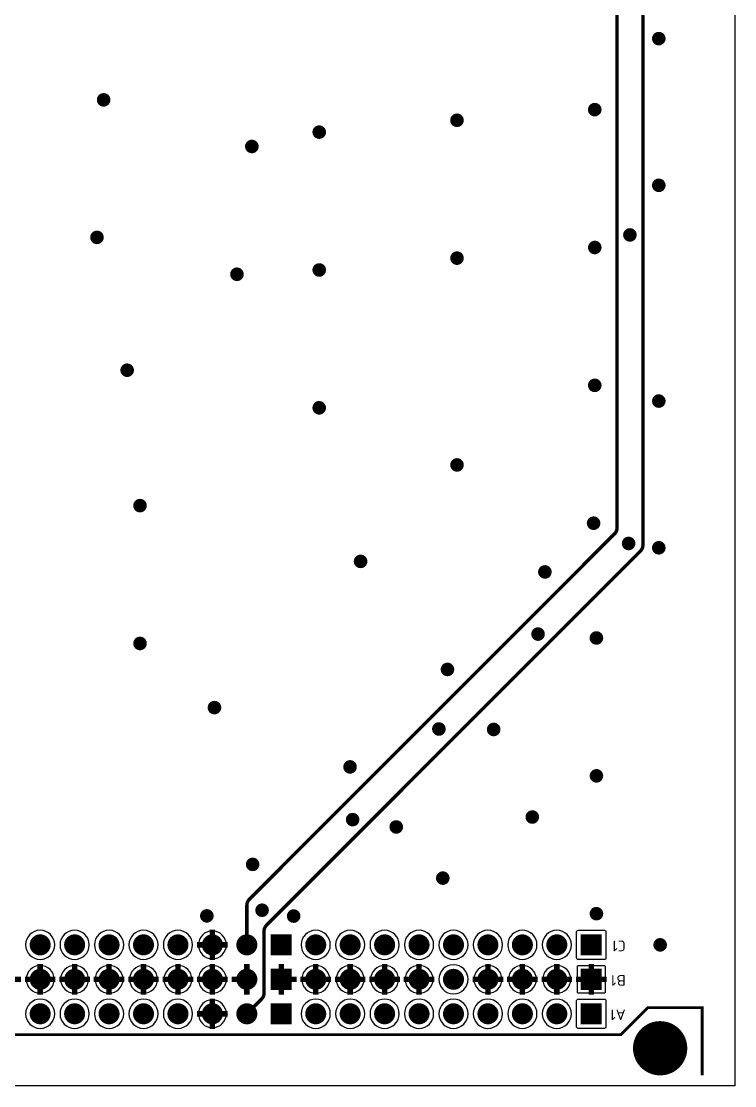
# Model space of a CAD drawing. Header units: millimetres. Extents: x 370 to 969, y -3056 to -2888.
# Drawn here: x 916.4 to 969, y -3056 to -2977.6 of the extents above; entities that cross this region are included whole.
import ezdxf

# ---------------------------------------------------------------- set-up
doc = ezdxf.new("R2010")
doc.units = ezdxf.units.MM
doc.layers.add('UPDATE', color=7, linetype='Continuous')
doc.styles.get("Standard").update_dxf_attribs({"font": 'txt.shx'})

msp = doc.modelspace()

# ---------------------------------------------------------------- linework, layer by layer
at = {"layer": 'UPDATE', "color": 9}
msp.add_lwpolyline([(969, -3056), (735.75, -3056), (735.75, -2896), (969, -2896)], close=True, dxfattribs=at)
at = {"layer": 'UPDATE', "color": 9, "const_width": 0.25}
for points in [[(933.02, -3050.7), (934.104, -3049.616, 0.198909), (934.29, -3049.167), (934.29, -3044.613, -0.198909), (934.476, -3044.164), (962.044, -3016.596, 0.198909), (962.23, -3016.147), (962.23, -2914.438, 0.198909), (962.044, -2913.989), (949.081, -2901.026, 0.198909), (948.632, -2900.84), (867.878, -2900.84, 0.198909), (867.429, -2901.026), (853.196, -2915.259, -0.198909), (852.747, -2915.445), (843.115, -2915.445)], [(933.02, -3045.62), (933.02, -3042.708, -0.198909), (933.206, -3042.259), (960.139, -3015.326, 0.198909), (960.325, -3014.877), (960.325, -2915.708, 0.198909), (960.139, -2915.259), (948.446, -2903.566, 0.198909), (947.997, -2903.38), (868.513, -2903.38, 0.198909), (868.064, -2903.566), (865.896, -2905.734, 0.198909), (865.71, -2906.183), (865.71, -2940.21)]]:
    msp.add_lwpolyline(points, format="xyb", dxfattribs=at)
at = {"layer": 'UPDATE', "color": 9, "const_width": 0.2}
for points in [[(963.8, -2978.832, 1), (963, -2978.832, 1)], [(922.858, -2983.345, 1), (922.058, -2983.345, 1)], [(959.078, -2984.065, 1), (958.278, -2984.065, 1)], [(948.918, -2984.85, 1), (948.118, -2984.85, 1)], [(938.758, -2985.722, 1), (937.958, -2985.722, 1)], [(933.79, -2986.781, 1), (932.99, -2986.781, 1)], [(963.8, -2989.644, 1), (963, -2989.644, 1)], [(922.367, -2993.481, 1), (921.567, -2993.481, 1)], [(961.67, -2993.3, 1), (960.87, -2993.3, 1)], [(959.078, -2994.225, 1), (958.278, -2994.225, 1)], [(948.918, -2995.01, 1), (948.118, -2995.01, 1)], [(932.69, -2996.198, 1), (931.89, -2996.198, 1)], [(938.758, -2995.882, 1), (937.958, -2995.882, 1)], [(924.594, -3003.271, 1), (923.794, -3003.271, 1)], [(959.078, -3004.385, 1), (958.278, -3004.385, 1)], [(963.8, -3005.544, 1), (963, -3005.544, 1)], [(938.758, -3006.042, 1), (937.958, -3006.042, 1)], [(948.918, -3010.25, 1), (948.118, -3010.25, 1)], [(925.542, -3013.247, 1), (924.742, -3013.247, 1)], [(958.992, -3014.544, 1), (958.192, -3014.544, 1)], [(961.574, -3016.038, 1), (960.774, -3016.038, 1)], [(963.8, -3016.356, 1), (963, -3016.356, 1)], [(941.808, -3017.359, 1), (941.008, -3017.359, 1)], [(955.4, -3018.136, 1), (954.6, -3018.136, 1)], [(954.896, -3022.716, 1), (954.096, -3022.716, 1)], [(925.542, -3023.407, 1), (924.742, -3023.407, 1)], [(959.2, -3023.003, 1), (958.4, -3023.003, 1)], [(948.216, -3025.32, 1), (947.416, -3025.32, 1)], [(931.032, -3028.135, 1), (930.232, -3028.135, 1)], [(947.582, -3029.712, 1), (946.782, -3029.712, 1)], [(951.624, -3029.746, 1), (950.824, -3029.746, 1)], [(941.031, -3032.505, 1), (940.231, -3032.505, 1)], [(959.2, -3033.163, 1), (958.4, -3033.163, 1)], [(954.47, -3036.2, 1), (953.67, -3036.2, 1)], [(941.222, -3036.39, 1), (940.422, -3036.39, 1)], [(944.439, -3036.931, 1), (943.639, -3036.931, 1)], [(933.847, -3039.689, 1), (933.047, -3039.689, 1)], [(947.87, -3040.7, 1), (947.07, -3040.7, 1)], [(934.544, -3043.068, 1), (933.744, -3043.068, 1)], [(959.2, -3043.323, 1), (958.4, -3043.323, 1)], [(930.471, -3043.485, 1), (929.671, -3043.485, 1)], [(936.87, -3043.5, 1), (936.07, -3043.5, 1)], [(918.455, -3045.62, 1), (917.105, -3045.62, 1)], [(920.995, -3045.62, 1), (919.645, -3045.62, 1)], [(923.535, -3045.62, 1), (922.185, -3045.62, 1)], [(926.075, -3045.62, 1), (924.725, -3045.62, 1)], [(928.615, -3045.62, 1), (927.265, -3045.62, 1)], [(931.155, -3045.62, 1), (929.805, -3045.62, 1)], [(933.695, -3045.62, 1), (932.345, -3045.62, 1)], [(938.775, -3045.62, 1), (937.425, -3045.62, 1)], [(941.315, -3045.62, 1), (939.965, -3045.62, 1)], [(943.855, -3045.62, 1), (942.505, -3045.62, 1)], [(946.395, -3045.62, 1), (945.045, -3045.62, 1)], [(948.935, -3045.62, 1), (947.585, -3045.62, 1)], [(951.475, -3045.62, 1), (950.125, -3045.62, 1)], [(954.015, -3045.62, 1), (952.665, -3045.62, 1)], [(956.555, -3045.62, 1), (955.205, -3045.62, 1)], [(963.9, -3045.62, 1), (963.1, -3045.62, 1)], [(918.455, -3048.16, 1), (917.105, -3048.16, 1)], [(920.995, -3048.16, 1), (919.645, -3048.16, 1)], [(923.535, -3048.16, 1), (922.185, -3048.16, 1)], [(926.075, -3048.16, 1), (924.725, -3048.16, 1)], [(928.615, -3048.16, 1), (927.265, -3048.16, 1)], [(931.155, -3048.16, 1), (929.805, -3048.16, 1)], [(933.695, -3048.16, 1), (932.345, -3048.16, 1)], [(938.775, -3048.16, 1), (937.425, -3048.16, 1)], [(941.315, -3048.16, 1), (939.965, -3048.16, 1)], [(943.855, -3048.16, 1), (942.505, -3048.16, 1)], [(946.395, -3048.16, 1), (945.045, -3048.16, 1)], [(948.935, -3048.16, 1), (947.585, -3048.16, 1)], [(951.475, -3048.16, 1), (950.125, -3048.16, 1)], [(954.015, -3048.16, 1), (952.665, -3048.16, 1)], [(956.555, -3048.16, 1), (955.205, -3048.16, 1)], [(918.455, -3050.7, 1), (917.105, -3050.7, 1)], [(920.995, -3050.7, 1), (919.645, -3050.7, 1)], [(923.535, -3050.7, 1), (922.185, -3050.7, 1)], [(926.075, -3050.7, 1), (924.725, -3050.7, 1)], [(928.615, -3050.7, 1), (927.265, -3050.7, 1)], [(931.155, -3050.7, 1), (929.805, -3050.7, 1)], [(933.695, -3050.7, 1), (932.345, -3050.7, 1)], [(938.775, -3050.7, 1), (937.425, -3050.7, 1)], [(941.315, -3050.7, 1), (939.965, -3050.7, 1)], [(943.855, -3050.7, 1), (942.505, -3050.7, 1)], [(946.395, -3050.7, 1), (945.045, -3050.7, 1)], [(948.935, -3050.7, 1), (947.585, -3050.7, 1)], [(951.475, -3050.7, 1), (950.125, -3050.7, 1)], [(954.015, -3050.7, 1), (952.665, -3050.7, 1)], [(956.555, -3050.7, 1), (955.205, -3050.7, 1)], [(965.4, -3053.24, 1), (961.6, -3053.24, 1)]]:
    msp.add_lwpolyline(points, format="xyb", close=True, dxfattribs=at)
at = {"layer": 'UPDATE', "color": 9}
for points, const_width in [([(963.07, -2979.058), (963.07, -2978.606)], 0.2), ([(963.27, -2979.21), (963.27, -2978.454)], 0.2), ([(963.47, -2979.225), (963.47, -2978.439)], 0.2), ([(963.67, -2979.127), (963.67, -2978.537)], 0.2), ([(922.07, -2983.442), (922.07, -2983.248)], 0.2), ([(922.27, -2983.698), (922.27, -2982.992)], 0.2), ([(922.47, -2983.744), (922.47, -2982.946)], 0.2), ([(922.67, -2983.684), (922.67, -2983.006)], 0.2), ([(958.47, -2984.406), (958.47, -2983.724)], 0.2), ([(958.67, -2984.464), (958.67, -2983.666)], 0.2), ([(958.87, -2984.415), (958.87, -2983.715)], 0.2), ([(959.07, -2984.144), (959.07, -2983.986)], 0.2), ([(948.27, -2985.163), (948.27, -2984.537)], 0.2), ([(948.47, -2985.247), (948.47, -2984.453)], 0.2), ([(948.67, -2985.219), (948.67, -2984.481)], 0.2), ([(948.87, -2985.039), (948.87, -2984.661)], 0.2), ([(938.07, -2985.999), (938.07, -2985.445)], 0.2), ([(938.27, -2986.112), (938.27, -2985.332)], 0.2), ([(938.47, -2986.106), (938.47, -2985.338)], 0.2), ([(938.67, -2985.972), (938.67, -2985.472)], 0.2), ([(933.27, -2987.162), (933.27, -2986.4)], 0.2), ([(933.47, -2987.172), (933.47, -2986.39)], 0.2), ([(933.67, -2987.066), (933.67, -2986.496)], 0.2), ([(933.07, -2987.021), (933.07, -2986.541)], 0.2), ([(963.07, -2989.87), (963.07, -2989.418)], 0.2), ([(963.27, -2990.022), (963.27, -2989.266)], 0.2), ([(963.47, -2990.037), (963.47, -2989.251)], 0.2), ([(963.67, -2989.939), (963.67, -2989.349)], 0.2), ([(921.67, -2993.748), (921.67, -2993.214)], 0.2), ([(921.87, -2993.869), (921.87, -2993.093)], 0.2), ([(922.07, -2993.867), (922.07, -2993.095)], 0.2), ([(922.27, -2993.742), (922.27, -2993.22)], 0.2), ([(961.07, -2993.646), (961.07, -2992.954)], 0.2), ([(961.27, -2993.7), (961.27, -2992.9)], 0.2), ([(961.47, -2993.646), (961.47, -2992.954)], 0.2), ([(958.47, -2994.566), (958.47, -2993.884)], 0.2), ([(958.67, -2994.624), (958.67, -2993.826)], 0.2), ([(958.87, -2994.575), (958.87, -2993.875)], 0.2), ([(959.07, -2994.304), (959.07, -2994.146)], 0.2), ([(948.27, -2995.323), (948.27, -2994.697)], 0.2), ([(948.47, -2995.407), (948.47, -2994.613)], 0.2), ([(948.67, -2995.379), (948.67, -2994.641)], 0.2), ([(948.87, -2995.199), (948.87, -2994.821)], 0.2), ([(932.07, -2996.532), (932.07, -2995.864)], 0.2), ([(932.27, -2996.597), (932.27, -2995.799)], 0.2), ([(932.47, -2996.555), (932.47, -2995.841)], 0.2), ([(938.07, -2996.159), (938.07, -2995.605)], 0.2), ([(938.27, -2996.272), (938.27, -2995.492)], 0.2), ([(938.47, -2996.266), (938.47, -2995.498)], 0.2), ([(938.67, -2996.132), (938.67, -2995.632)], 0.2), ([(932.67, -2996.322), (932.67, -2996.074)], 0.2), ([(924.07, -3003.651), (924.07, -3002.891)], 0.2), ([(924.27, -3003.663), (924.27, -3002.879)], 0.2), ([(923.87, -3003.505), (923.87, -3003.037)], 0.2), ([(924.47, -3003.56), (924.47, -3002.982)], 0.2), ([(958.47, -3004.726), (958.47, -3004.044)], 0.2), ([(958.67, -3004.784), (958.67, -3003.986)], 0.2), ([(958.87, -3004.735), (958.87, -3004.035)], 0.2), ([(959.07, -3004.464), (959.07, -3004.306)], 0.2), ([(963.07, -3005.77), (963.07, -3005.318)], 0.2), ([(963.27, -3005.922), (963.27, -3005.166)], 0.2), ([(963.47, -3005.937), (963.47, -3005.151)], 0.2), ([(963.67, -3005.839), (963.67, -3005.249)], 0.2), ([(938.07, -3006.319), (938.07, -3005.765)], 0.2), ([(938.27, -3006.432), (938.27, -3005.652)], 0.2), ([(938.47, -3006.426), (938.47, -3005.658)], 0.2), ([(938.67, -3006.292), (938.67, -3005.792)], 0.2), ([(948.27, -3010.563), (948.27, -3009.937)], 0.2), ([(948.47, -3010.647), (948.47, -3009.853)], 0.2), ([(948.67, -3010.619), (948.67, -3009.881)], 0.2), ([(948.87, -3010.439), (948.87, -3010.061)], 0.2), ([(924.87, -3013.54), (924.87, -3012.954)], 0.2), ([(925.07, -3013.64), (925.07, -3012.854)], 0.2), ([(925.27, -3013.625), (925.27, -3012.869)], 0.2), ([(925.47, -3013.475), (925.47, -3013.019)], 0.2), ([(958.27, -3014.781), (958.27, -3014.307)], 0.2), ([(958.47, -3014.924), (958.47, -3014.164)], 0.2), ([(958.67, -3014.936), (958.67, -3014.152)], 0.2), ([(958.87, -3014.831), (958.87, -3014.257)], 0.2), ([(960.87, -3016.297), (960.87, -3015.779)], 0.2), ([(961.07, -3016.424), (961.07, -3015.652)], 0.2), ([(961.27, -3016.426), (961.27, -3015.65)], 0.2), ([(961.47, -3016.307), (961.47, -3015.769)], 0.2), ([(963.07, -3016.582), (963.07, -3016.13)], 0.2), ([(963.27, -3016.734), (963.27, -3015.978)], 0.2), ([(963.47, -3016.749), (963.47, -3015.963)], 0.2), ([(963.67, -3016.651), (963.67, -3016.061)], 0.2), ([(941.27, -3017.734), (941.27, -3016.984)], 0.2), ([(941.47, -3017.754), (941.47, -3016.964)], 0.2), ([(941.67, -3017.661), (941.67, -3017.057)], 0.2), ([(941.07, -3017.572), (941.07, -3017.146)], 0.2), ([(954.87, -3018.514), (954.87, -3017.758)], 0.2), ([(955.07, -3018.529), (955.07, -3017.743)], 0.2), ([(955.27, -3018.431), (955.27, -3017.841)], 0.2), ([(954.67, -3018.362), (954.67, -3017.91)], 0.2), ([(954.27, -3023.046), (954.27, -3022.386)], 0.2), ([(954.47, -3023.115), (954.47, -3022.317)], 0.2), ([(954.67, -3023.076), (954.67, -3022.356)], 0.2), ([(954.87, -3022.857), (954.87, -3022.575)], 0.2), ([(924.87, -3023.7), (924.87, -3023.114)], 0.2), ([(925.07, -3023.8), (925.07, -3023.014)], 0.2), ([(925.27, -3023.785), (925.27, -3023.029)], 0.2), ([(925.47, -3023.635), (925.47, -3023.179)], 0.2), ([(958.47, -3023.229), (958.47, -3022.777)], 0.2), ([(958.67, -3023.381), (958.67, -3022.625)], 0.2), ([(958.87, -3023.396), (958.87, -3022.61)], 0.2), ([(959.07, -3023.298), (959.07, -3022.708)], 0.2), ([(947.87, -3025.716), (947.87, -3024.924)], 0.2), ([(947.47, -3025.52), (947.47, -3025.12)], 0.2), ([(947.67, -3025.692), (947.67, -3024.948)], 0.2), ([(948.07, -3025.629), (948.07, -3025.011)], 0.2), ([(930.27, -3028.305), (930.27, -3027.965)], 0.2), ([(930.47, -3028.5), (930.47, -3027.77)], 0.2), ([(930.67, -3028.533), (930.67, -3027.737)], 0.2), ([(930.87, -3028.456), (930.87, -3027.814)], 0.2), ([(946.87, -3029.962), (946.87, -3029.462)], 0.2), ([(947.07, -3030.096), (947.07, -3029.328)], 0.2), ([(947.27, -3030.102), (947.27, -3029.322)], 0.2), ([(947.47, -3029.989), (947.47, -3029.435)], 0.2), ([(950.87, -3029.932), (950.87, -3029.56)], 0.2), ([(951.07, -3030.115), (951.07, -3029.377)], 0.2), ([(951.27, -3030.143), (951.27, -3029.349)], 0.2), ([(951.47, -3030.061), (951.47, -3029.431)], 0.2), ([(940.27, -3032.677), (940.27, -3032.333)], 0.2), ([(940.47, -3032.871), (940.47, -3032.139)], 0.2), ([(940.67, -3032.903), (940.67, -3032.107)], 0.2), ([(940.87, -3032.825), (940.87, -3032.185)], 0.2), ([(958.87, -3033.556), (958.87, -3032.77)], 0.2), ([(958.47, -3033.389), (958.47, -3032.937)], 0.2), ([(958.67, -3033.541), (958.67, -3032.785)], 0.2), ([(959.07, -3033.458), (959.07, -3032.868)], 0.2), ([(953.87, -3036.546), (953.87, -3035.854)], 0.2), ([(954.07, -3036.6), (954.07, -3035.8)], 0.2), ([(954.27, -3036.546), (954.27, -3035.854)], 0.2), ([(940.47, -3036.579), (940.47, -3036.201)], 0.2), ([(940.67, -3036.759), (940.67, -3036.021)], 0.2), ([(940.87, -3036.787), (940.87, -3035.993)], 0.2), ([(941.07, -3036.703), (941.07, -3036.077)], 0.2), ([(943.87, -3037.293), (943.87, -3036.569)], 0.2), ([(944.07, -3037.329), (944.07, -3036.533)], 0.2), ([(944.27, -3037.257), (944.27, -3036.605)], 0.2), ([(943.67, -3037.085), (943.67, -3036.777)], 0.2), ([(933.07, -3039.822), (933.07, -3039.556)], 0.2), ([(933.27, -3040.047), (933.27, -3039.331)], 0.2), ([(933.47, -3040.088), (933.47, -3039.29)], 0.2), ([(933.67, -3040.021), (933.67, -3039.357)], 0.2), ([(947.27, -3041.046), (947.27, -3040.354)], 0.2), ([(947.47, -3041.1), (947.47, -3040.3)], 0.2), ([(947.67, -3041.046), (947.67, -3040.354)], 0.2), ([(933.87, -3043.359), (933.87, -3042.777)], 0.2), ([(934.07, -3043.461), (934.07, -3042.675)], 0.2), ([(934.27, -3043.447), (934.27, -3042.689)], 0.2), ([(934.47, -3043.299), (934.47, -3042.837)], 0.2), ([(958.67, -3043.701), (958.67, -3042.945)], 0.2), ([(958.87, -3043.716), (958.87, -3042.93)], 0.2), ([(929.87, -3043.83), (929.87, -3043.14)], 0.2), ([(930.07, -3043.884), (930.07, -3043.086)], 0.2), ([(930.27, -3043.831), (930.27, -3043.139)], 0.2), ([(930.47, -3043.513), (930.47, -3043.457)], 0.2), ([(936.27, -3043.846), (936.27, -3043.154)], 0.2), ([(936.47, -3043.9), (936.47, -3043.1)], 0.2), ([(936.67, -3043.846), (936.67, -3043.154)], 0.2), ([(958.47, -3043.549), (958.47, -3043.097)], 0.2), ([(959.07, -3043.618), (959.07, -3043.028)], 0.2), ([(930.48, -3045.62), (930.48, -3044.493)], 0.4), ([(917.27, -3046.062), (917.27, -3045.178)], 0.2), ([(917.47, -3046.219), (917.47, -3045.021)], 0.2), ([(917.67, -3046.285), (917.67, -3044.955)], 0.2), ([(917.87, -3046.288), (917.87, -3044.952)], 0.2), ([(918.07, -3046.229), (918.07, -3045.011)], 0.2), ([(918.27, -3046.084), (918.27, -3045.156)], 0.2), ([(919.87, -3046.123), (919.87, -3045.117)], 0.2), ([(920.07, -3046.246), (920.07, -3044.994)], 0.2), ([(920.27, -3046.293), (920.27, -3044.947)], 0.2), ([(920.47, -3046.278), (920.47, -3044.962)], 0.2), ([(920.67, -3046.197), (920.67, -3045.043)], 0.2), ([(920.87, -3046.011), (920.87, -3045.229)], 0.2), ([(922.27, -3045.947), (922.27, -3045.293)], 0.2), ([(922.47, -3046.17), (922.47, -3045.07)], 0.2), ([(922.67, -3046.267), (922.67, -3044.973)], 0.2), ([(922.87, -3046.294), (922.87, -3044.946)], 0.2), ([(923.07, -3046.261), (923.07, -3044.979)], 0.2), ([(923.27, -3046.156), (923.27, -3045.084)], 0.2), ([(923.47, -3045.909), (923.47, -3045.331)], 0.2), ([(924.87, -3046.038), (924.87, -3045.202)], 0.2), ([(925.07, -3046.208), (925.07, -3045.032)], 0.2), ([(925.27, -3046.282), (925.27, -3044.958)], 0.2), ([(925.47, -3046.291), (925.47, -3044.949)], 0.2), ([(925.67, -3046.238), (925.67, -3045.002)], 0.2), ([(925.87, -3046.104), (925.87, -3045.136)], 0.2), ([(927.47, -3046.104), (927.47, -3045.136)], 0.2), ([(927.67, -3046.238), (927.67, -3045.002)], 0.2), ([(927.87, -3046.291), (927.87, -3044.949)], 0.2), ([(928.07, -3046.282), (928.07, -3044.958)], 0.2), ([(928.27, -3046.208), (928.27, -3045.032)], 0.2), ([(928.469, -3046.039), (928.469, -3045.201)], 0.2), ([(929.87, -3045.909), (929.87, -3045.331)], 0.2), ([(930.07, -3046.156), (930.07, -3045.084)], 0.2), ([(930.27, -3046.261), (930.27, -3044.979)], 0.2), ([(930.47, -3046.294), (930.47, -3044.946)], 0.2), ([(930.67, -3046.267), (930.67, -3044.973)], 0.2), ([(930.87, -3046.17), (930.87, -3045.07)], 0.2), ([(931.07, -3045.947), (931.07, -3045.293)], 0.2), ([(932.47, -3046.011), (932.47, -3045.229)], 0.2), ([(932.67, -3046.197), (932.67, -3045.043)], 0.2), ([(932.87, -3046.278), (932.87, -3044.962)], 0.2), ([(933.07, -3046.293), (933.07, -3044.947)], 0.2), ([(933.27, -3046.246), (933.27, -3044.994)], 0.2), ([(933.47, -3046.123), (933.47, -3045.117)], 0.2), ([(935.07, -3046.295), (935.07, -3044.945)], 0.2), ([(935.27, -3046.295), (935.27, -3044.945)], 0.2), ([(935.47, -3046.295), (935.47, -3044.945)], 0.2), ([(935.67, -3046.295), (935.67, -3044.945)], 0.2), ([(935.87, -3046.295), (935.87, -3044.945)], 0.2), ([(936.07, -3046.295), (936.07, -3044.945)], 0.2), ([(937.67, -3046.14), (937.67, -3045.1)], 0.2), ([(937.87, -3046.254), (937.87, -3044.986)], 0.2), ([(938.07, -3046.294), (938.07, -3044.946)], 0.2), ([(938.27, -3046.273), (938.27, -3044.967)], 0.2), ([(938.47, -3046.184), (938.47, -3045.056)], 0.2), ([(938.67, -3045.981), (938.67, -3045.259)], 0.2), ([(940.07, -3045.981), (940.07, -3045.259)], 0.2), ([(940.27, -3046.184), (940.27, -3045.056)], 0.2), ([(940.47, -3046.273), (940.47, -3044.967)], 0.2), ([(940.67, -3046.294), (940.67, -3044.946)], 0.2), ([(940.87, -3046.254), (940.87, -3044.986)], 0.2), ([(941.07, -3046.14), (941.07, -3045.1)], 0.2), ([(942.67, -3046.062), (942.67, -3045.178)], 0.2), ([(942.87, -3046.219), (942.87, -3045.021)], 0.2), ([(943.07, -3046.285), (943.07, -3044.955)], 0.2), ([(943.27, -3046.288), (943.27, -3044.952)], 0.2), ([(943.47, -3046.229), (943.47, -3045.011)], 0.2), ([(943.67, -3046.084), (943.67, -3045.156)], 0.2), ([(945.27, -3046.123), (945.27, -3045.117)], 0.2), ([(945.47, -3046.246), (945.47, -3044.994)], 0.2), ([(945.67, -3046.293), (945.67, -3044.947)], 0.2), ([(945.87, -3046.278), (945.87, -3044.962)], 0.2), ([(946.07, -3046.197), (946.07, -3045.043)], 0.2), ([(946.27, -3046.011), (946.27, -3045.229)], 0.2), ([(947.67, -3045.947), (947.67, -3045.293)], 0.2), ([(947.87, -3046.17), (947.87, -3045.07)], 0.2), ([(948.07, -3046.267), (948.07, -3044.973)], 0.2), ([(948.27, -3046.294), (948.27, -3044.946)], 0.2), ([(948.47, -3046.261), (948.47, -3044.979)], 0.2), ([(948.67, -3046.156), (948.67, -3045.084)], 0.2), ([(948.87, -3045.909), (948.87, -3045.331)], 0.2), ([(950.27, -3046.038), (950.27, -3045.202)], 0.2), ([(950.47, -3046.208), (950.47, -3045.032)], 0.2), ([(950.67, -3046.282), (950.67, -3044.958)], 0.2), ([(950.87, -3046.291), (950.87, -3044.949)], 0.2), ([(951.07, -3046.238), (951.07, -3045.002)], 0.2), ([(951.27, -3046.104), (951.27, -3045.136)], 0.2), ([(952.87, -3046.104), (952.87, -3045.136)], 0.2), ([(953.07, -3046.238), (953.07, -3045.002)], 0.2), ([(953.27, -3046.291), (953.27, -3044.949)], 0.2), ([(953.47, -3046.282), (953.47, -3044.958)], 0.2), ([(953.67, -3046.208), (953.67, -3045.032)], 0.2), ([(953.869, -3046.039), (953.869, -3045.201)], 0.2), ([(955.27, -3045.909), (955.27, -3045.331)], 0.2), ([(955.47, -3046.156), (955.47, -3045.084)], 0.2), ([(955.67, -3046.261), (955.67, -3044.979)], 0.2), ([(955.87, -3046.294), (955.87, -3044.946)], 0.2), ([(956.07, -3046.267), (956.07, -3044.973)], 0.2), ([(956.27, -3046.17), (956.27, -3045.07)], 0.2), ([(956.47, -3045.947), (956.47, -3045.293)], 0.2), ([(957.87, -3046.295), (957.87, -3044.945)], 0.2), ([(958.07, -3046.295), (958.07, -3044.945)], 0.2), ([(958.27, -3046.295), (958.27, -3044.945)], 0.2), ([(958.47, -3046.295), (958.47, -3044.945)], 0.2), ([(958.67, -3046.295), (958.67, -3044.945)], 0.2), ([(958.87, -3046.295), (958.87, -3044.945)], 0.2), ([(959.07, -3046.295), (959.07, -3044.945)], 0.2), ([(963.27, -3045.947), (963.27, -3045.293)], 0.2), ([(963.47, -3046.018), (963.47, -3045.222)], 0.2), ([(963.67, -3045.982), (963.67, -3045.258)], 0.2), ([(919.67, -3045.802), (919.67, -3045.438)], 0.2), ([(926.069, -3045.703), (926.069, -3045.537)], 0.2), ([(927.27, -3045.702), (927.27, -3045.538)], 0.2), ([(930.48, -3045.62), (929.353, -3045.62)], 0.4), ([(931.607, -3045.62), (930.48, -3045.62)], 0.4), ([(930.48, -3046.747), (930.48, -3045.62)], 0.4), ([(933.669, -3045.803), (933.669, -3045.437)], 0.2), ([(937.47, -3045.862), (937.47, -3045.378)], 0.2), ([(941.27, -3045.862), (941.27, -3045.378)], 0.2), ([(945.07, -3045.802), (945.07, -3045.438)], 0.2), ([(951.469, -3045.703), (951.469, -3045.537)], 0.2), ([(952.67, -3045.702), (952.67, -3045.538)], 0.2), ([(963.87, -3045.771), (963.87, -3045.469)], 0.2), ([(917.47, -3048.759), (917.47, -3047.561)], 0.2), ([(917.67, -3048.825), (917.67, -3047.495)], 0.2), ([(917.78, -3048.16), (917.78, -3047.033)], 0.4), ([(917.87, -3048.828), (917.87, -3047.492)], 0.2), ([(918.07, -3048.769), (918.07, -3047.551)], 0.2), ([(919.87, -3048.663), (919.87, -3047.657)], 0.2), ([(920.07, -3048.786), (920.07, -3047.534)], 0.2), ([(920.32, -3048.16), (920.32, -3047.033)], 0.4), ([(920.27, -3048.833), (920.27, -3047.487)], 0.2), ([(920.47, -3048.818), (920.47, -3047.502)], 0.2), ([(920.67, -3048.737), (920.67, -3047.583)], 0.2), ([(922.47, -3048.71), (922.47, -3047.61)], 0.2), ([(922.67, -3048.807), (922.67, -3047.513)], 0.2), ([(922.86, -3048.16), (922.86, -3047.033)], 0.4), ([(922.87, -3048.834), (922.87, -3047.486)], 0.2), ([(923.07, -3048.801), (923.07, -3047.519)], 0.2), ([(923.27, -3048.696), (923.27, -3047.624)], 0.2), ([(925.07, -3048.748), (925.07, -3047.572)], 0.2), ([(925.27, -3048.822), (925.27, -3047.498)], 0.2), ([(925.4, -3048.16), (925.4, -3047.033)], 0.4), ([(925.47, -3048.831), (925.47, -3047.489)], 0.2), ([(925.67, -3048.778), (925.67, -3047.542)], 0.2), ([(925.87, -3048.644), (925.87, -3047.676)], 0.2), ([(927.47, -3048.644), (927.47, -3047.676)], 0.2), ([(927.67, -3048.778), (927.67, -3047.542)], 0.2), ([(927.94, -3048.16), (927.94, -3047.033)], 0.4), ([(927.87, -3048.831), (927.87, -3047.489)], 0.2), ([(928.07, -3048.822), (928.07, -3047.498)], 0.2), ([(928.27, -3048.748), (928.27, -3047.572)], 0.2), ([(930.07, -3048.696), (930.07, -3047.624)], 0.2), ([(930.27, -3048.801), (930.27, -3047.519)], 0.2), ([(930.48, -3048.16), (930.48, -3047.033)], 0.4), ([(930.47, -3048.834), (930.47, -3047.486)], 0.2), ([(930.67, -3048.807), (930.67, -3047.513)], 0.2), ([(930.87, -3048.71), (930.87, -3047.61)], 0.2), ([(932.67, -3048.737), (932.67, -3047.583)], 0.2), ([(932.87, -3048.818), (932.87, -3047.502)], 0.2), ([(933.02, -3048.16), (933.02, -3047.033)], 0.4), ([(933.07, -3048.833), (933.07, -3047.487)], 0.2), ([(933.27, -3048.786), (933.27, -3047.534)], 0.2), ([(933.47, -3048.663), (933.47, -3047.657)], 0.2), ([(935.07, -3048.835), (935.07, -3047.485)], 0.2), ([(935.27, -3048.835), (935.27, -3047.485)], 0.2), ([(935.56, -3048.16), (935.56, -3047.033)], 0.4), ([(935.47, -3048.835), (935.47, -3047.485)], 0.2), ([(935.67, -3048.835), (935.67, -3047.485)], 0.2), ([(935.87, -3048.835), (935.87, -3047.485)], 0.2), ([(936.07, -3048.835), (936.07, -3047.485)], 0.2), ([(937.67, -3048.68), (937.67, -3047.64)], 0.2), ([(937.87, -3048.794), (937.87, -3047.526)], 0.2), ([(938.1, -3048.16), (938.1, -3047.033)], 0.4), ([(938.07, -3048.834), (938.07, -3047.486)], 0.2), ([(938.27, -3048.813), (938.27, -3047.507)], 0.2), ([(938.47, -3048.724), (938.47, -3047.596)], 0.2), ([(940.27, -3048.724), (940.27, -3047.596)], 0.2), ([(940.47, -3048.813), (940.47, -3047.507)], 0.2), ([(940.64, -3048.16), (940.64, -3047.033)], 0.4), ([(940.67, -3048.834), (940.67, -3047.486)], 0.2), ([(940.87, -3048.794), (940.87, -3047.526)], 0.2), ([(941.07, -3048.68), (941.07, -3047.64)], 0.2), ([(942.87, -3048.759), (942.87, -3047.561)], 0.2), ([(943.07, -3048.825), (943.07, -3047.495)], 0.2), ([(943.18, -3048.16), (943.18, -3047.033)], 0.4), ([(943.27, -3048.828), (943.27, -3047.492)], 0.2), ([(943.47, -3048.769), (943.47, -3047.551)], 0.2), ([(945.27, -3048.663), (945.27, -3047.657)], 0.2), ([(945.47, -3048.786), (945.47, -3047.534)], 0.2), ([(945.72, -3048.16), (945.72, -3047.033)], 0.4), ([(945.67, -3048.833), (945.67, -3047.487)], 0.2), ([(945.87, -3048.818), (945.87, -3047.502)], 0.2), ([(946.07, -3048.737), (946.07, -3047.583)], 0.2), ([(947.87, -3048.71), (947.87, -3047.61)], 0.2), ([(948.07, -3048.807), (948.07, -3047.513)], 0.2), ([(948.27, -3048.834), (948.27, -3047.486)], 0.2), ([(948.47, -3048.801), (948.47, -3047.519)], 0.2), ([(948.67, -3048.696), (948.67, -3047.624)], 0.2), ([(950.47, -3048.748), (950.47, -3047.572)], 0.2), ([(950.67, -3048.822), (950.67, -3047.498)], 0.2), ([(950.8, -3048.16), (950.8, -3047.033)], 0.4), ([(950.87, -3048.831), (950.87, -3047.489)], 0.2), ([(951.07, -3048.778), (951.07, -3047.542)], 0.2), ([(951.27, -3048.644), (951.27, -3047.676)], 0.2), ([(952.87, -3048.644), (952.87, -3047.676)], 0.2), ([(953.07, -3048.778), (953.07, -3047.542)], 0.2), ([(953.34, -3048.16), (953.34, -3047.033)], 0.4), ([(953.27, -3048.831), (953.27, -3047.489)], 0.2), ([(953.47, -3048.822), (953.47, -3047.498)], 0.2), ([(953.67, -3048.748), (953.67, -3047.572)], 0.2), ([(955.47, -3048.696), (955.47, -3047.624)], 0.2), ([(955.67, -3048.801), (955.67, -3047.519)], 0.2), ([(955.88, -3048.16), (955.88, -3047.033)], 0.4), ([(955.87, -3048.834), (955.87, -3047.486)], 0.2), ([(956.07, -3048.807), (956.07, -3047.513)], 0.2), ([(956.27, -3048.71), (956.27, -3047.61)], 0.2), ([(957.87, -3048.835), (957.87, -3047.485)], 0.2), ([(958.07, -3048.835), (958.07, -3047.485)], 0.2), ([(958.27, -3048.835), (958.27, -3047.485)], 0.2), ([(958.42, -3048.16), (958.42, -3047.033)], 0.4), ([(958.47, -3048.835), (958.47, -3047.485)], 0.2), ([(958.67, -3048.835), (958.67, -3047.485)], 0.2), ([(958.87, -3048.835), (958.87, -3047.485)], 0.2), ([(959.07, -3048.835), (959.07, -3047.485)], 0.2), ([(916.367, -3048.16), (915.24, -3048.16)], 0.4), ([(917.78, -3048.16), (916.653, -3048.16)], 0.4), ([(917.27, -3048.602), (917.27, -3047.718)], 0.2), ([(918.907, -3048.16), (917.78, -3048.16)], 0.4), ([(917.78, -3049.287), (917.78, -3048.16)], 0.4), ([(918.27, -3048.624), (918.27, -3047.696)], 0.2), ([(920.32, -3048.16), (919.193, -3048.16)], 0.4), ([(919.67, -3048.342), (919.67, -3047.978)], 0.2), ([(921.447, -3048.16), (920.32, -3048.16)], 0.4), ([(920.32, -3049.287), (920.32, -3048.16)], 0.4), ([(920.87, -3048.551), (920.87, -3047.769)], 0.2), ([(922.86, -3048.16), (921.733, -3048.16)], 0.4), ([(922.27, -3048.487), (922.27, -3047.833)], 0.2), ([(923.987, -3048.16), (922.86, -3048.16)], 0.4), ([(922.86, -3049.287), (922.86, -3048.16)], 0.4), ([(923.47, -3048.449), (923.47, -3047.871)], 0.2), ([(925.4, -3048.16), (924.273, -3048.16)], 0.4), ([(924.87, -3048.578), (924.87, -3047.742)], 0.2), ([(926.527, -3048.16), (925.4, -3048.16)], 0.4), ([(925.4, -3049.287), (925.4, -3048.16)], 0.4), ([(926.069, -3048.243), (926.069, -3048.077)], 0.2), ([(927.94, -3048.16), (926.813, -3048.16)], 0.4), ([(927.27, -3048.242), (927.27, -3048.078)], 0.2), ([(929.067, -3048.16), (927.94, -3048.16)], 0.4), ([(927.94, -3049.287), (927.94, -3048.16)], 0.4), ([(928.469, -3048.579), (928.469, -3047.741)], 0.2), ([(930.48, -3048.16), (929.353, -3048.16)], 0.4), ([(929.87, -3048.449), (929.87, -3047.871)], 0.2), ([(931.607, -3048.16), (930.48, -3048.16)], 0.4), ([(930.48, -3049.287), (930.48, -3048.16)], 0.4), ([(931.07, -3048.487), (931.07, -3047.833)], 0.2), ([(933.02, -3048.16), (931.893, -3048.16)], 0.4), ([(932.47, -3048.551), (932.47, -3047.769)], 0.2), ([(933.02, -3049.287), (933.02, -3048.16)], 0.4), ([(933.669, -3048.343), (933.669, -3047.977)], 0.2), ([(936.687, -3048.16), (935.56, -3048.16)], 0.4), ([(935.56, -3049.287), (935.56, -3048.16)], 0.4), ([(938.1, -3048.16), (936.973, -3048.16)], 0.4), ([(937.47, -3048.402), (937.47, -3047.918)], 0.2), ([(939.227, -3048.16), (938.1, -3048.16)], 0.4), ([(938.1, -3049.287), (938.1, -3048.16)], 0.4), ([(938.67, -3048.521), (938.67, -3047.799)], 0.2), ([(940.64, -3048.16), (939.513, -3048.16)], 0.4), ([(940.07, -3048.521), (940.07, -3047.799)], 0.2), ([(941.767, -3048.16), (940.64, -3048.16)], 0.4), ([(940.64, -3049.287), (940.64, -3048.16)], 0.4), ([(941.27, -3048.402), (941.27, -3047.918)], 0.2), ([(943.18, -3048.16), (942.053, -3048.16)], 0.4), ([(942.67, -3048.602), (942.67, -3047.718)], 0.2), ([(944.307, -3048.16), (943.18, -3048.16)], 0.4), ([(943.18, -3049.287), (943.18, -3048.16)], 0.4), ([(943.67, -3048.624), (943.67, -3047.696)], 0.2), ([(945.72, -3048.16), (944.593, -3048.16)], 0.4), ([(945.07, -3048.342), (945.07, -3047.978)], 0.2), ([(946.847, -3048.16), (945.72, -3048.16)], 0.4), ([(945.72, -3049.287), (945.72, -3048.16)], 0.4), ([(946.27, -3048.551), (946.27, -3047.769)], 0.2), ([(947.67, -3048.487), (947.67, -3047.833)], 0.2), ([(948.87, -3048.449), (948.87, -3047.871)], 0.2), ([(950.8, -3048.16), (949.673, -3048.16)], 0.4), ([(950.27, -3048.578), (950.27, -3047.742)], 0.2), ([(951.927, -3048.16), (950.8, -3048.16)], 0.4), ([(950.8, -3049.287), (950.8, -3048.16)], 0.4), ([(951.469, -3048.243), (951.469, -3048.077)], 0.2), ([(953.34, -3048.16), (952.213, -3048.16)], 0.4), ([(952.67, -3048.242), (952.67, -3048.078)], 0.2), ([(953.34, -3049.287), (953.34, -3048.16)], 0.4), ([(954.467, -3048.16), (953.34, -3048.16)], 0.4), ([(953.869, -3048.579), (953.869, -3047.741)], 0.2), ([(955.88, -3048.16), (954.753, -3048.16)], 0.4), ([(955.27, -3048.449), (955.27, -3047.871)], 0.2), ([(957.007, -3048.16), (955.88, -3048.16)], 0.4), ([(955.88, -3049.287), (955.88, -3048.16)], 0.4), ([(956.47, -3048.487), (956.47, -3047.833)], 0.2), ([(958.42, -3048.16), (957.293, -3048.16)], 0.4), ([(959.547, -3048.16), (958.42, -3048.16)], 0.4), ([(958.42, -3049.287), (958.42, -3048.16)], 0.4), ([(917.67, -3051.365), (917.67, -3050.035)], 0.2), ([(917.87, -3051.368), (917.87, -3050.032)], 0.2), ([(920.27, -3051.373), (920.27, -3050.027)], 0.2), ([(922.87, -3051.374), (922.87, -3050.026)], 0.2), ([(925.27, -3051.362), (925.27, -3050.038)], 0.2), ([(925.47, -3051.371), (925.47, -3050.029)], 0.2), ([(927.87, -3051.371), (927.87, -3050.029)], 0.2), ([(928.07, -3051.362), (928.07, -3050.038)], 0.2), ([(930.48, -3050.7), (930.48, -3049.573)], 0.4), ([(930.47, -3051.374), (930.47, -3050.026)], 0.2), ([(933.07, -3051.373), (933.07, -3050.027)], 0.2), ([(935.07, -3051.375), (935.07, -3050.025)], 0.2), ([(935.27, -3051.375), (935.27, -3050.025)], 0.2), ([(935.47, -3051.375), (935.47, -3050.025)], 0.2), ([(935.67, -3051.375), (935.67, -3050.025)], 0.2), ([(935.87, -3051.375), (935.87, -3050.025)], 0.2), ([(936.07, -3051.375), (936.07, -3050.025)], 0.2), ([(938.07, -3051.374), (938.07, -3050.026)], 0.2), ([(940.67, -3051.374), (940.67, -3050.026)], 0.2), ([(943.07, -3051.365), (943.07, -3050.035)], 0.2), ([(943.27, -3051.368), (943.27, -3050.032)], 0.2), ([(945.67, -3051.373), (945.67, -3050.027)], 0.2), ([(948.27, -3051.374), (948.27, -3050.026)], 0.2), ([(950.67, -3051.362), (950.67, -3050.038)], 0.2), ([(950.87, -3051.371), (950.87, -3050.029)], 0.2), ([(953.27, -3051.371), (953.27, -3050.029)], 0.2), ([(953.47, -3051.362), (953.47, -3050.038)], 0.2), ([(955.87, -3051.374), (955.87, -3050.026)], 0.2), ([(957.87, -3051.375), (957.87, -3050.025)], 0.2), ([(958.07, -3051.375), (958.07, -3050.025)], 0.2), ([(958.27, -3051.375), (958.27, -3050.025)], 0.2), ([(958.47, -3051.375), (958.47, -3050.025)], 0.2), ([(958.67, -3051.375), (958.67, -3050.025)], 0.2), ([(958.87, -3051.375), (958.87, -3050.025)], 0.2), ([(959.07, -3051.375), (959.07, -3050.025)], 0.2), ([(871.6, -3055.24), (871.6, -3050.24), (875.6, -3050.24), (877.6, -3052.24), (960.6, -3052.24), (962.6, -3050.24), (966.6, -3050.24), (966.6, -3055.24)], 0.2), ([(917.27, -3051.142), (917.27, -3050.258)], 0.2), ([(917.47, -3051.299), (917.47, -3050.101)], 0.2), ([(918.07, -3051.309), (918.07, -3050.091)], 0.2), ([(918.27, -3051.164), (918.27, -3050.236)], 0.2), ([(919.67, -3050.882), (919.67, -3050.518)], 0.2), ([(919.87, -3051.203), (919.87, -3050.197)], 0.2), ([(920.07, -3051.326), (920.07, -3050.074)], 0.2), ([(920.47, -3051.358), (920.47, -3050.042)], 0.2), ([(920.67, -3051.277), (920.67, -3050.123)], 0.2), ([(920.87, -3051.091), (920.87, -3050.309)], 0.2), ([(922.27, -3051.027), (922.27, -3050.373)], 0.2), ([(922.47, -3051.25), (922.47, -3050.15)], 0.2), ([(922.67, -3051.347), (922.67, -3050.053)], 0.2), ([(923.07, -3051.341), (923.07, -3050.059)], 0.2), ([(923.27, -3051.236), (923.27, -3050.164)], 0.2), ([(923.47, -3050.989), (923.47, -3050.411)], 0.2), ([(924.87, -3051.118), (924.87, -3050.282)], 0.2), ([(925.07, -3051.288), (925.07, -3050.112)], 0.2), ([(925.67, -3051.318), (925.67, -3050.082)], 0.2), ([(925.87, -3051.184), (925.87, -3050.216)], 0.2), ([(926.069, -3050.783), (926.069, -3050.617)], 0.2), ([(927.27, -3050.782), (927.27, -3050.618)], 0.2), ([(927.47, -3051.184), (927.47, -3050.216)], 0.2), ([(927.67, -3051.318), (927.67, -3050.082)], 0.2), ([(928.27, -3051.288), (928.27, -3050.112)], 0.2), ([(928.469, -3051.119), (928.469, -3050.281)], 0.2), ([(930.48, -3050.7), (929.353, -3050.7)], 0.4), ([(929.87, -3050.989), (929.87, -3050.411)], 0.2), ([(930.07, -3051.236), (930.07, -3050.164)], 0.2), ([(930.27, -3051.341), (930.27, -3050.059)], 0.2), ([(931.607, -3050.7), (930.48, -3050.7)], 0.4), ([(930.48, -3051.827), (930.48, -3050.7)], 0.4), ([(930.67, -3051.347), (930.67, -3050.053)], 0.2), ([(930.87, -3051.25), (930.87, -3050.15)], 0.2), ([(931.07, -3051.027), (931.07, -3050.373)], 0.2), ([(932.47, -3051.091), (932.47, -3050.309)], 0.2), ([(932.67, -3051.277), (932.67, -3050.123)], 0.2), ([(932.87, -3051.358), (932.87, -3050.042)], 0.2), ([(933.27, -3051.326), (933.27, -3050.074)], 0.2), ([(933.47, -3051.203), (933.47, -3050.197)], 0.2), ([(933.669, -3050.883), (933.669, -3050.517)], 0.2), ([(937.47, -3050.942), (937.47, -3050.458)], 0.2), ([(937.67, -3051.22), (937.67, -3050.18)], 0.2), ([(937.87, -3051.334), (937.87, -3050.066)], 0.2), ([(938.27, -3051.353), (938.27, -3050.047)], 0.2), ([(938.47, -3051.264), (938.47, -3050.136)], 0.2), ([(938.67, -3051.061), (938.67, -3050.339)], 0.2), ([(940.07, -3051.061), (940.07, -3050.339)], 0.2), ([(940.27, -3051.264), (940.27, -3050.136)], 0.2), ([(940.47, -3051.353), (940.47, -3050.047)], 0.2), ([(940.87, -3051.334), (940.87, -3050.066)], 0.2), ([(941.07, -3051.22), (941.07, -3050.18)], 0.2), ([(941.27, -3050.942), (941.27, -3050.458)], 0.2), ([(942.67, -3051.142), (942.67, -3050.258)], 0.2), ([(942.87, -3051.299), (942.87, -3050.101)], 0.2), ([(943.47, -3051.309), (943.47, -3050.091)], 0.2), ([(943.67, -3051.164), (943.67, -3050.236)], 0.2), ([(945.07, -3050.882), (945.07, -3050.518)], 0.2), ([(945.27, -3051.203), (945.27, -3050.197)], 0.2), ([(945.47, -3051.326), (945.47, -3050.074)], 0.2), ([(945.87, -3051.358), (945.87, -3050.042)], 0.2), ([(946.07, -3051.277), (946.07, -3050.123)], 0.2), ([(946.27, -3051.091), (946.27, -3050.309)], 0.2), ([(947.67, -3051.027), (947.67, -3050.373)], 0.2), ([(947.87, -3051.25), (947.87, -3050.15)], 0.2), ([(948.07, -3051.347), (948.07, -3050.053)], 0.2), ([(948.47, -3051.341), (948.47, -3050.059)], 0.2), ([(948.67, -3051.236), (948.67, -3050.164)], 0.2), ([(948.87, -3050.989), (948.87, -3050.411)], 0.2), ([(950.27, -3051.118), (950.27, -3050.282)], 0.2), ([(950.47, -3051.288), (950.47, -3050.112)], 0.2), ([(951.07, -3051.318), (951.07, -3050.082)], 0.2), ([(951.27, -3051.184), (951.27, -3050.216)], 0.2), ([(951.469, -3050.783), (951.469, -3050.617)], 0.2), ([(952.67, -3050.782), (952.67, -3050.618)], 0.2), ([(952.87, -3051.184), (952.87, -3050.216)], 0.2), ([(953.07, -3051.318), (953.07, -3050.082)], 0.2), ([(953.67, -3051.288), (953.67, -3050.112)], 0.2), ([(953.869, -3051.119), (953.869, -3050.281)], 0.2), ([(955.27, -3050.989), (955.27, -3050.411)], 0.2), ([(955.47, -3051.236), (955.47, -3050.164)], 0.2), ([(955.67, -3051.341), (955.67, -3050.059)], 0.2), ([(956.07, -3051.347), (956.07, -3050.053)], 0.2), ([(956.27, -3051.25), (956.27, -3050.15)], 0.2), ([(956.47, -3051.027), (956.47, -3050.373)], 0.2), ([(962.67, -3054.949), (962.67, -3051.531)], 0.2), ([(962.87, -3055.032), (962.87, -3051.448)], 0.2), ([(963.07, -3055.09), (963.07, -3051.39)], 0.2), ([(963.27, -3055.126), (963.27, -3051.354)], 0.2), ([(963.47, -3055.139), (963.47, -3051.341)], 0.2), ([(963.67, -3055.132), (963.67, -3051.348)], 0.2), ([(963.87, -3055.103), (963.87, -3051.377)], 0.2), ([(964.07, -3055.052), (964.07, -3051.428)], 0.2), ([(964.27, -3054.976), (964.27, -3051.504)], 0.2), ([(964.47, -3054.873), (964.47, -3051.607)], 0.2), ([(961.87, -3054.216), (961.87, -3052.264)], 0.2), ([(962.07, -3054.491), (962.07, -3051.989)], 0.2), ([(962.27, -3054.688), (962.27, -3051.792)], 0.2), ([(962.47, -3054.836), (962.47, -3051.644)], 0.2), ([(964.67, -3054.737), (964.67, -3051.743)], 0.2), ([(964.87, -3054.556), (964.87, -3051.924)], 0.2), ([(965.07, -3054.31), (965.07, -3052.17)], 0.2), ([(961.67, -3053.75), (961.67, -3052.73)], 0.2), ([(965.27, -3053.93), (965.27, -3052.55)], 0.2)]:
    msp.add_lwpolyline(points, dxfattribs=dict(at, const_width=const_width))
for points in [[(917.78, -3044.543, 1), (917.78, -3046.697, 1)], [(920.32, -3044.543, 1), (920.32, -3046.697, 1)], [(922.86, -3044.543, 1), (922.86, -3046.697, 1)], [(925.4, -3044.543, 1), (925.4, -3046.697, 1)], [(927.94, -3044.543, 1), (927.94, -3046.697, 1)], [(930.48, -3044.593, 1), (930.48, -3046.647, 1)], [(938.1, -3044.543, 1), (938.1, -3046.697, 1)], [(940.64, -3044.543, 1), (940.64, -3046.697, 1)], [(943.18, -3044.543, 1), (943.18, -3046.697, 1)], [(945.72, -3044.543, 1), (945.72, -3046.697, 1)], [(948.26, -3044.543, 1), (948.26, -3046.697, 1)], [(950.8, -3044.543, 1), (950.8, -3046.697, 1)], [(953.34, -3044.543, 1), (953.34, -3046.697, 1)], [(955.88, -3044.543, 1), (955.88, -3046.697, 1)], [(959.497, -3044.643), (959.497, -3046.597, -0.414214), (959.397, -3046.697), (957.443, -3046.697, -0.414214), (957.343, -3046.597), (957.343, -3044.643, -0.414214), (957.443, -3044.543), (959.397, -3044.543, -0.414214)], [(917.78, -3047.133, 1), (917.78, -3049.187, 1)], [(920.32, -3047.133, 1), (920.32, -3049.187, 1)], [(922.86, -3047.133, 1), (922.86, -3049.187, 1)], [(925.4, -3047.133, 1), (925.4, -3049.187, 1)], [(927.94, -3047.133, 1), (927.94, -3049.187, 1)], [(930.48, -3047.133, 1), (930.48, -3049.187, 1)], [(938.1, -3047.133, 1), (938.1, -3049.187, 1)], [(940.64, -3047.133, 1), (940.64, -3049.187, 1)], [(943.18, -3047.133, 1), (943.18, -3049.187, 1)], [(945.72, -3047.133, 1), (945.72, -3049.187, 1)], [(948.26, -3047.083, 1), (948.26, -3049.237, 1)], [(950.8, -3047.133, 1), (950.8, -3049.187, 1)], [(953.34, -3047.133, 1), (953.34, -3049.187, 1)], [(955.88, -3047.133, 1), (955.88, -3049.187, 1)], [(959.447, -3047.233), (959.447, -3049.087, -0.414214), (959.347, -3049.187), (957.493, -3049.187, -0.414214), (957.393, -3049.087), (957.393, -3047.233, -0.414214), (957.493, -3047.133), (959.347, -3047.133, -0.414214)], [(917.78, -3049.623, 1), (917.78, -3051.777, 1)], [(920.32, -3049.623, 1), (920.32, -3051.777, 1)], [(922.86, -3049.623, 1), (922.86, -3051.777, 1)], [(925.4, -3049.623, 1), (925.4, -3051.777, 1)], [(927.94, -3049.623, 1), (927.94, -3051.777, 1)], [(930.48, -3049.673, 1), (930.48, -3051.727, 1)], [(938.1, -3049.623, 1), (938.1, -3051.777, 1)], [(940.64, -3049.623, 1), (940.64, -3051.777, 1)], [(943.18, -3049.623, 1), (943.18, -3051.777, 1)], [(945.72, -3049.623, 1), (945.72, -3051.777, 1)], [(948.26, -3049.623, 1), (948.26, -3051.777, 1)], [(950.8, -3049.623, 1), (950.8, -3051.777, 1)], [(953.34, -3049.623, 1), (953.34, -3051.777, 1)], [(955.88, -3049.623, 1), (955.88, -3051.777, 1)], [(959.497, -3049.723), (959.497, -3051.677, -0.414214), (959.397, -3051.777), (957.443, -3051.777, -0.414214), (957.343, -3051.677), (957.343, -3049.723, -0.414214), (957.443, -3049.623), (959.397, -3049.623, -0.414214)]]:
    msp.add_lwpolyline(points, format="xyb", close=True, dxfattribs=at)
at = {"layer": 'UPDATE', "color": 9, "const_width": 0.2}
for points in [[(936.235, -3046.295), (934.885, -3046.295), (934.885, -3044.945), (936.235, -3044.945)], [(959.095, -3046.295), (957.745, -3046.295), (957.745, -3044.945), (959.095, -3044.945)], [(936.235, -3048.835), (934.885, -3048.835), (934.885, -3047.485), (936.235, -3047.485)], [(959.095, -3048.835), (957.745, -3048.835), (957.745, -3047.485), (959.095, -3047.485)], [(936.235, -3051.375), (934.885, -3051.375), (934.885, -3050.025), (936.235, -3050.025)], [(959.095, -3051.375), (957.745, -3051.375), (957.745, -3050.025), (959.095, -3050.025)]]:
    msp.add_lwpolyline(points, close=True, dxfattribs=at)

# ---------------------------------------------------------------- texts
at = {"layer": 'UPDATE', "color": 9}
for s, p in [('C1', (960.96, -3045.303)), ('B1', (960.96, -3047.843)), ('A1', (960.96, -3050.383))]:
    msp.add_text(s, height=0.787, rotation=180, dxfattribs=at).set_placement(p)

doc.saveas('drawing.dxf')
